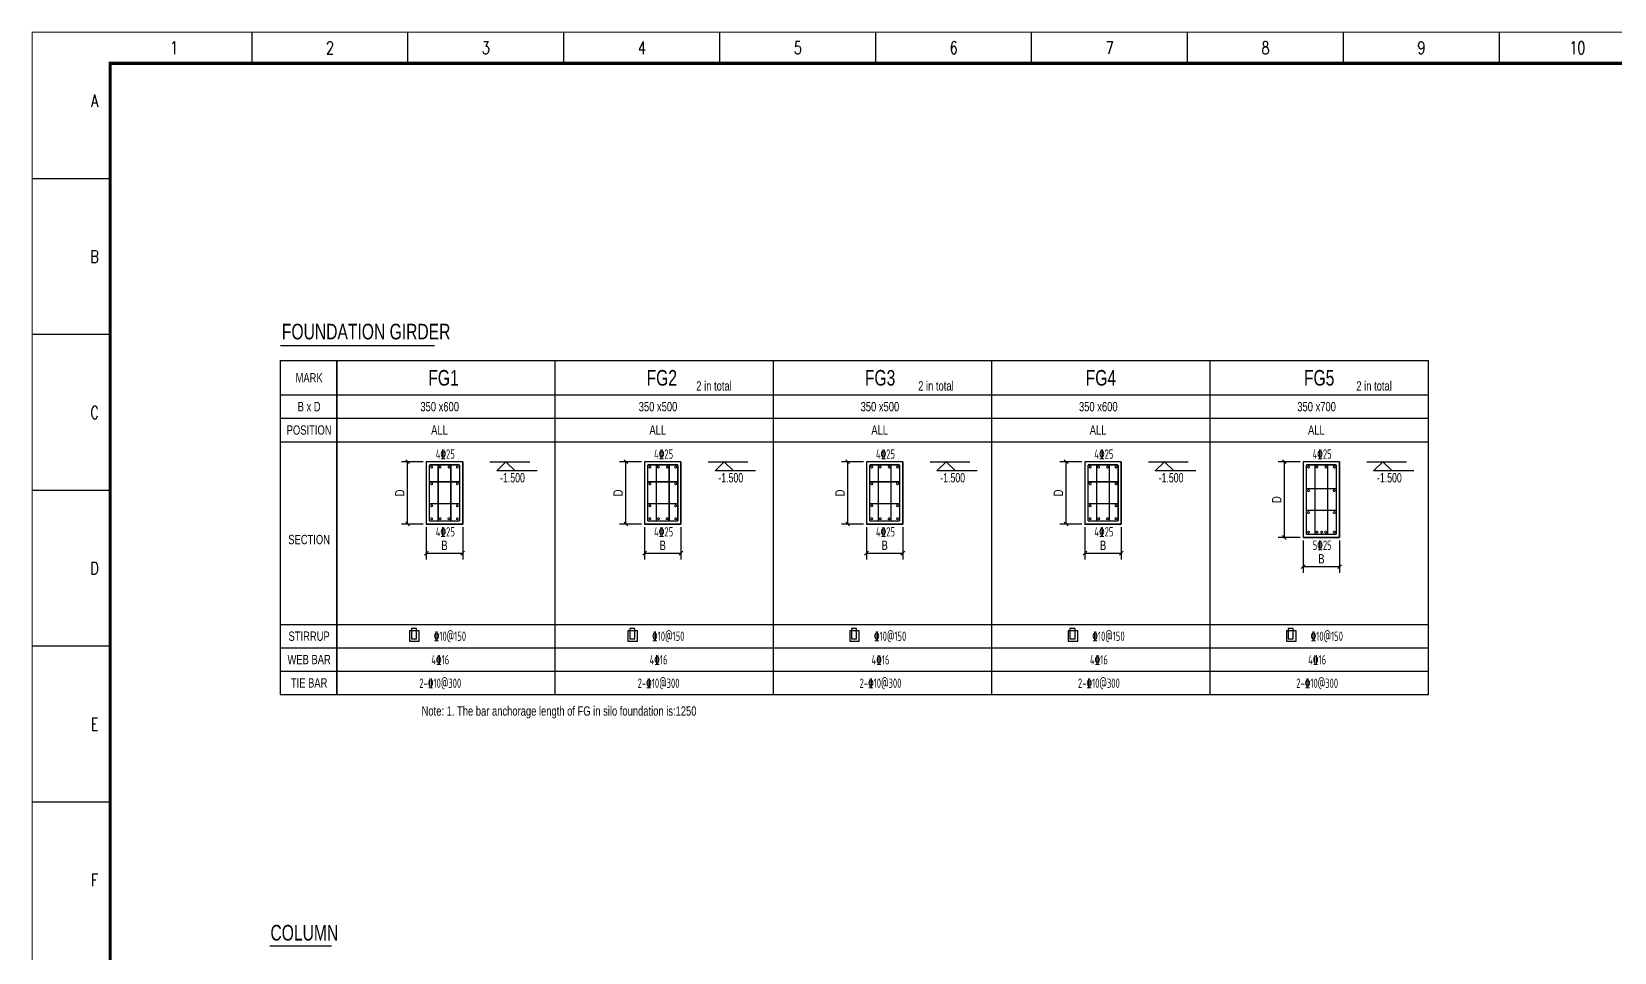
# Model space of a CAD drawing. Extents: x -84745 to 85, y -317996 to 13282.
# Drawn here: x -84050 to -33296, y -288100 to -258561 of the extents above; entities that cross this region are included whole.
import ezdxf
from ezdxf.enums import TextEntityAlignment as Align

# ---------------------------------------------------------------- set-up
doc = ezdxf.new("R2010")
doc.units = 0
doc.header["$LTSCALE"] = 2000
doc.header["$MEASUREMENT"] = 0
doc.layers.get('0').update_dxf_attribs({"linetype": 'CONTINUOUS'})
doc.layers.get('DEFPOINTS').update_dxf_attribs({"linetype": 'CONTINUOUS'})
for name, color, linetype in [('1', 3, 'CONTINUOUS'), ('4', 2, 'CONTINUOUS'), ('5', 7, 'CONTINUOUS'), ('6', 1, 'CONTINUOUS'), ('S_04', 2, 'CONTINUOUS'), ('TEXT', 7, 'CONTINUOUS'), ('TK', 1, 'CONTINUOUS')]:
    doc.layers.add(name, color=color, linetype=linetype)
doc.styles.add('FS', font='kstxt.shx', dxfattribs={"width": 0.75, "bigfont": 'kshz.shx'})
doc.styles.add('KS', font='kstxt.shx', dxfattribs={"width": 0.75, "bigfont": 'kshz.shx'})
doc.styles.add('TK-HZ', font='txt.shx', dxfattribs={"width": 0.8, "bigfont": 'hztxt.shx'})
doc.styles.add('样3', font='tssdeng.shx', dxfattribs={"width": 0.7, "height": 300, "bigfont": 'tssdchn.shx'})
doc.dimstyles.new('KSDIM1', dxfattribs={"dimtxt": 300, "dimasz": 120, "dimexe": 200, "dimexo": 100, "dimgap": 100, "dimtad": 1, "dimdec": 0, "dimzin": 14, "dimdsep": 46, "dimtxsty": 'KS', "dimblk1": 'OBLIQUE', "dimblk2": 'OBLIQUE', "dimsah": 1, "dimcen": -900, "dimclrd": 7, "dimclre": 7, "dimclrt": 2, "dimazin": 3, "dimtfac": 1, "dimtdec": 0, "dimtix": 1, "dimtmove": 2, "dimatfit": 2, "dimfxl": 1, "dimtolj": 1, "dimtzin": 14, "dimlwd": -3, "dimarcsym": 0})

# ---------------------------------------------------------------- blocks, each defined once
blk = doc.blocks.new('A1-1')
at = {"layer": 'TK', "color": 7}
for p, q in [((7050, 58400), (7050, 59400)), ((12050, 58400), (12050, 59400)), ((17050, 58400), (17050, 59400)), ((22050, 58400), (22050, 59400)), ((27050, 58400), (27050, 59400)), ((32050, 58400), (32050, 59400)), ((37050, 58400), (37050, 59400)), ((42050, 58400), (42050, 59400)), ((47050, 58400), (47050, 59400)), ((2500, 54700), (0, 54700)), ((2500, 49700), (0, 49700)), ((2500, 44700), (0, 44700)), ((2500, 39700), (0, 39700)), ((2500, 34700), (0, 34700))]:
    blk.add_line(p, q, dxfattribs=at)
for points, const_width in [([(0, 0), (84100, 0), (84100, 59400), (0, 59400)], 35), ([(2500, 1000), (83100, 1000), (83100, 58400), (2500, 58400)], 100)]:
    blk.add_lwpolyline(points, close=True, dxfattribs=dict(at, const_width=const_width))
at = {"layer": 'TK', "color": 7, "style": 'TK-HZ', "width": 0.75}
for s, p in [('1', (4550, 58900)), ('2', (9550, 58900)), ('3', (14550, 58900)), ('4', (19550, 58900)), ('5', (24550, 58900)), ('6', (29550, 58900)), ('7', (34550, 58900)), ('8', (39550, 58900)), ('9', (44550, 58900)), ('10', (49550, 58900)), ('A', (2000, 57200)), ('B', (2000, 52200)), ('C', (2000, 47200)), ('D', (2000, 42200)), ('E', (2000, 37200)), ('F', (2000, 32200))]:
    blk.add_text(s, height=400, dxfattribs=at).set_placement(p, align=Align.MIDDLE_CENTER)
blk = doc.blocks.new('_OBLIQUE')
at = {"color": 1}
blk.add_line((-0.5, -0.5), (0.5, 0.5), dxfattribs=at)
blk = doc.blocks.new('*D213')
at = {"color": 7, "lineweight": -2, "transparency": 16777216}
for p, q in [((-64394, -274459), (-64394, -275493)), ((-63227, -274459), (-63227, -275493))]:
    blk.add_line(p, q, dxfattribs=at)
at = {"color": 7, "lineweight": -3, "transparency": 16777216}
blk.add_line((-64394, -275293), (-63227, -275293), dxfattribs=at)
at = {"layer": 'DEFPOINTS', "color": 0, "transparency": 16777216}
for p in [(-64394, -274359), (-63227, -274359), (-63227, -275293)]:
    blk.add_point(p, dxfattribs=at)
at = {"color": 7, "linetype": 'ByBlock', "lineweight": -3, "transparency": 16777216, "xscale": 120, "yscale": 120, "zscale": 120, "rotation": 180}
blk.add_blockref('_OBLIQUE', (-64394, -275293), dxfattribs=at)
at = {"color": 7, "linetype": 'ByBlock', "lineweight": -3, "transparency": 16777216, "xscale": 120, "yscale": 120, "zscale": 120}
blk.add_blockref('_OBLIQUE', (-63227, -275293), dxfattribs=at)
at = {"color": 2, "transparency": 16777216, "insert": (-63811, -275043), "char_height": 300, "attachment_point": 5, "style": 'KS'}
blk.add_mtext('\\A1;B ', dxfattribs=at)
blk = doc.blocks.new('*D214')
at = {"color": 7, "lineweight": -2, "transparency": 16777216}
for p, q in [((-64494, -272359), (-65194, -272359)), ((-64494, -274359), (-65194, -274359))]:
    blk.add_line(p, q, dxfattribs=at)
at = {"color": 7, "lineweight": -3, "transparency": 16777216}
blk.add_line((-64994, -274359), (-64994, -272359), dxfattribs=at)
at = {"layer": 'DEFPOINTS', "color": 0, "transparency": 16777216}
for p in [(-64994, -272359), (-64394, -272359), (-64394, -274359)]:
    blk.add_point(p, dxfattribs=at)
at = {"color": 7, "linetype": 'ByBlock', "lineweight": -3, "transparency": 16777216, "xscale": 120, "yscale": 120, "zscale": 120}
for p, rotation in [((-64994, -272359), 90), ((-64994, -274359), 270)]:
    blk.add_blockref('_OBLIQUE', p, dxfattribs=dict(at, rotation=rotation))
at = {"color": 2, "transparency": 16777216, "insert": (-65244, -273359), "char_height": 300, "attachment_point": 5, "rotation": 90, "style": 'KS'}
blk.add_mtext('\\A1;D ', dxfattribs=at)
blk = doc.blocks.new('*D216')
at = {"color": 7, "lineweight": -2, "transparency": 16777216}
for p, q in [((-71394, -274459), (-71394, -275493)), ((-70228, -274459), (-70228, -275493))]:
    blk.add_line(p, q, dxfattribs=at)
at = {"color": 7, "lineweight": -3, "transparency": 16777216}
blk.add_line((-71394, -275293), (-70228, -275293), dxfattribs=at)
at = {"layer": 'DEFPOINTS', "color": 0, "transparency": 16777216}
for p in [(-71394, -274359), (-70228, -274359), (-70228, -275293)]:
    blk.add_point(p, dxfattribs=at)
at = {"color": 7, "linetype": 'ByBlock', "lineweight": -3, "transparency": 16777216, "xscale": 120, "yscale": 120, "zscale": 120, "rotation": 180}
blk.add_blockref('_OBLIQUE', (-71394, -275293), dxfattribs=at)
at = {"color": 7, "linetype": 'ByBlock', "lineweight": -3, "transparency": 16777216, "xscale": 120, "yscale": 120, "zscale": 120}
blk.add_blockref('_OBLIQUE', (-70228, -275293), dxfattribs=at)
at = {"color": 2, "transparency": 16777216, "insert": (-70811, -275043), "char_height": 300, "attachment_point": 5, "style": 'KS'}
blk.add_mtext('\\A1;B ', dxfattribs=at)
blk = doc.blocks.new('*D217')
at = {"color": 7, "lineweight": -2, "transparency": 16777216}
for p, q in [((-71494, -272359), (-72194, -272359)), ((-71494, -274359), (-72194, -274359))]:
    blk.add_line(p, q, dxfattribs=at)
at = {"color": 7, "lineweight": -3, "transparency": 16777216}
blk.add_line((-71994, -274359), (-71994, -272359), dxfattribs=at)
at = {"layer": 'DEFPOINTS', "color": 0, "transparency": 16777216}
for p in [(-71994, -272359), (-71394, -272359), (-71394, -274359)]:
    blk.add_point(p, dxfattribs=at)
at = {"color": 7, "linetype": 'ByBlock', "lineweight": -3, "transparency": 16777216, "xscale": 120, "yscale": 120, "zscale": 120}
for p, rotation in [((-71994, -272359), 90), ((-71994, -274359), 270)]:
    blk.add_blockref('_OBLIQUE', p, dxfattribs=dict(at, rotation=rotation))
at = {"color": 2, "transparency": 16777216, "insert": (-72244, -273359), "char_height": 300, "attachment_point": 5, "rotation": 90, "style": 'KS'}
blk.add_mtext('\\A1;D ', dxfattribs=at)
blk = doc.blocks.new('*D218')
at = {"color": 7, "lineweight": -2, "transparency": 16777216}
for p, q in [((-57278, -274459), (-57278, -275493)), ((-56112, -274459), (-56112, -275493))]:
    blk.add_line(p, q, dxfattribs=at)
at = {"color": 7, "lineweight": -3, "transparency": 16777216}
blk.add_line((-57278, -275293), (-56112, -275293), dxfattribs=at)
at = {"layer": 'DEFPOINTS', "color": 0, "transparency": 16777216}
for p in [(-57278, -274359), (-56112, -274359), (-56112, -275293)]:
    blk.add_point(p, dxfattribs=at)
at = {"color": 7, "linetype": 'ByBlock', "lineweight": -3, "transparency": 16777216, "xscale": 120, "yscale": 120, "zscale": 120, "rotation": 180}
blk.add_blockref('_OBLIQUE', (-57278, -275293), dxfattribs=at)
at = {"color": 7, "linetype": 'ByBlock', "lineweight": -3, "transparency": 16777216, "xscale": 120, "yscale": 120, "zscale": 120}
blk.add_blockref('_OBLIQUE', (-56112, -275293), dxfattribs=at)
at = {"color": 2, "transparency": 16777216, "insert": (-56695, -275043), "char_height": 300, "attachment_point": 5, "style": 'KS'}
blk.add_mtext('\\A1;B ', dxfattribs=at)
blk = doc.blocks.new('*D219')
at = {"color": 7, "lineweight": -2, "transparency": 16777216}
for p, q in [((-57378, -272359), (-58078, -272359)), ((-57378, -274359), (-58078, -274359))]:
    blk.add_line(p, q, dxfattribs=at)
at = {"color": 7, "lineweight": -3, "transparency": 16777216}
blk.add_line((-57878, -274359), (-57878, -272359), dxfattribs=at)
at = {"layer": 'DEFPOINTS', "color": 0, "transparency": 16777216}
for p in [(-57878, -272359), (-57278, -272359), (-57278, -274359)]:
    blk.add_point(p, dxfattribs=at)
at = {"color": 7, "linetype": 'ByBlock', "lineweight": -3, "transparency": 16777216, "xscale": 120, "yscale": 120, "zscale": 120}
for p, rotation in [((-57878, -272359), 90), ((-57878, -274359), 270)]:
    blk.add_blockref('_OBLIQUE', p, dxfattribs=dict(at, rotation=rotation))
at = {"color": 2, "transparency": 16777216, "insert": (-58128, -273359), "char_height": 300, "attachment_point": 5, "rotation": 90, "style": 'KS'}
blk.add_mtext('\\A1;D ', dxfattribs=at)
blk = doc.blocks.new('*D220')
at = {"color": 7, "lineweight": -2, "transparency": 16777216}
for p, q in [((-50275, -274459), (-50275, -275493)), ((-49108, -274459), (-49108, -275493))]:
    blk.add_line(p, q, dxfattribs=at)
at = {"color": 7, "lineweight": -3, "transparency": 16777216}
blk.add_line((-50275, -275293), (-49108, -275293), dxfattribs=at)
at = {"layer": 'DEFPOINTS', "color": 0, "transparency": 16777216}
for p in [(-50275, -274359), (-49108, -274359), (-49108, -275293)]:
    blk.add_point(p, dxfattribs=at)
at = {"color": 7, "linetype": 'ByBlock', "lineweight": -3, "transparency": 16777216, "xscale": 120, "yscale": 120, "zscale": 120, "rotation": 180}
blk.add_blockref('_OBLIQUE', (-50275, -275293), dxfattribs=at)
at = {"color": 7, "linetype": 'ByBlock', "lineweight": -3, "transparency": 16777216, "xscale": 120, "yscale": 120, "zscale": 120}
blk.add_blockref('_OBLIQUE', (-49108, -275293), dxfattribs=at)
at = {"color": 2, "transparency": 16777216, "insert": (-49692, -275043), "char_height": 300, "attachment_point": 5, "style": 'KS'}
blk.add_mtext('\\A1;B ', dxfattribs=at)
blk = doc.blocks.new('*D221')
at = {"color": 7, "lineweight": -2, "transparency": 16777216}
for p, q in [((-50375, -272359), (-51075, -272359)), ((-50375, -274359), (-51075, -274359))]:
    blk.add_line(p, q, dxfattribs=at)
at = {"color": 7, "lineweight": -3, "transparency": 16777216}
blk.add_line((-50875, -274359), (-50875, -272359), dxfattribs=at)
at = {"layer": 'DEFPOINTS', "color": 0, "transparency": 16777216}
for p in [(-50875, -272359), (-50275, -272359), (-50275, -274359)]:
    blk.add_point(p, dxfattribs=at)
at = {"color": 7, "linetype": 'ByBlock', "lineweight": -3, "transparency": 16777216, "xscale": 120, "yscale": 120, "zscale": 120}
for p, rotation in [((-50875, -272359), 90), ((-50875, -274359), 270)]:
    blk.add_blockref('_OBLIQUE', p, dxfattribs=dict(at, rotation=rotation))
at = {"color": 2, "transparency": 16777216, "insert": (-51125, -273359), "char_height": 300, "attachment_point": 5, "rotation": 90, "style": 'KS'}
blk.add_mtext('\\A1;D ', dxfattribs=at)
blk = doc.blocks.new('*D222')
at = {"color": 7, "lineweight": -2, "transparency": 16777216}
for p, q in [((-43275, -274891), (-43275, -275924)), ((-42108, -274891), (-42108, -275924))]:
    blk.add_line(p, q, dxfattribs=at)
at = {"color": 7, "lineweight": -3, "transparency": 16777216}
blk.add_line((-43275, -275724), (-42108, -275724), dxfattribs=at)
at = {"layer": 'DEFPOINTS', "color": 0, "transparency": 16777216}
for p in [(-43275, -274791), (-42108, -274791), (-42108, -275724)]:
    blk.add_point(p, dxfattribs=at)
at = {"color": 7, "linetype": 'ByBlock', "lineweight": -3, "transparency": 16777216, "xscale": 120, "yscale": 120, "zscale": 120, "rotation": 180}
blk.add_blockref('_OBLIQUE', (-43275, -275724), dxfattribs=at)
at = {"color": 7, "linetype": 'ByBlock', "lineweight": -3, "transparency": 16777216, "xscale": 120, "yscale": 120, "zscale": 120}
blk.add_blockref('_OBLIQUE', (-42108, -275724), dxfattribs=at)
at = {"color": 2, "transparency": 16777216, "insert": (-42691, -275474), "char_height": 300, "attachment_point": 5, "style": 'KS'}
blk.add_mtext('\\A1;B ', dxfattribs=at)
blk = doc.blocks.new('*D223')
at = {"color": 7, "lineweight": -2, "transparency": 16777216}
for p, q in [((-43375, -272359), (-44075, -272359)), ((-43375, -274791), (-44075, -274791))]:
    blk.add_line(p, q, dxfattribs=at)
at = {"color": 7, "lineweight": -3, "transparency": 16777216}
blk.add_line((-43875, -274791), (-43875, -272359), dxfattribs=at)
at = {"layer": 'DEFPOINTS', "color": 0, "transparency": 16777216}
for p in [(-43875, -272359), (-43275, -272359), (-43275, -274791)]:
    blk.add_point(p, dxfattribs=at)
at = {"color": 7, "linetype": 'ByBlock', "lineweight": -3, "transparency": 16777216, "xscale": 120, "yscale": 120, "zscale": 120}
for p, rotation in [((-43875, -272359), 90), ((-43875, -274791), 270)]:
    blk.add_blockref('_OBLIQUE', p, dxfattribs=dict(at, rotation=rotation))
at = {"color": 2, "transparency": 16777216, "insert": (-44125, -273575), "char_height": 300, "attachment_point": 5, "rotation": 90, "style": 'KS'}
blk.add_mtext('\\A1;D ', dxfattribs=at)

msp = doc.modelspace()

# ---------------------------------------------------------------- linework, layer by layer
for p, q in [((-76082.324, -269116.558), (-76082.324, -279830.083)), ((-76082.324, -269116.558), (-74260.078, -269116.558)), ((-74260.078, -269116.558), (-74260.078, -279830.083)), ((-74260.078, -269116.558), (-39258.234, -269116.558)), ((-74260.078, -279830.083), (-74260.078, -269116.558)), ((-67259.709, -279830.083), (-67259.709, -269116.558)), ((-60259.34, -279830.083), (-60259.34, -269116.558)), ((-53258.972, -279830.083), (-53258.972, -269116.558)), ((-46258.603, -279830.083), (-46258.603, -269116.558)), ((-39258.234, -279830.083), (-39258.234, -269116.558)), ((-76082.324, -270216.558), (-74260.078, -270216.558)), ((-74260.078, -270216.558), (-39258.234, -270216.558)), ((-76082.324, -270966.558), (-74260.078, -270966.558)), ((-74260.078, -270966.558), (-39258.234, -270966.558)), ((-76082.324, -271716.558), (-74260.078, -271716.558)), ((-74260.078, -271716.558), (-39258.234, -271716.558)), ((-76082.324, -277580.083), (-74260.078, -277580.083)), ((-74260.078, -277580.083), (-39258.234, -277580.083)), ((-76082.324, -278330.083), (-74260.078, -278330.083)), ((-74260.078, -278330.083), (-39258.234, -278330.083)), ((-76082.324, -279080.083), (-74260.078, -279080.083)), ((-74260.078, -279080.083), (-39258.234, -279080.083)), ((-76082.324, -279830.083), (-39258.234, -279830.083))]:
    msp.add_line(p, q)
at = {"ltscale": 20}
for points in [[(-69353.949, -272359.274), (-68079.478, -272359.274)], [(-67841.612, -272656.259), (-69135.582, -272656.259), (-68838.597, -272359.274), (-68541.612, -272656.259)], [(-62353.58, -272359.274), (-61079.11, -272359.274)], [(-60841.244, -272656.259), (-62135.213, -272656.259), (-61838.228, -272359.274), (-61541.244, -272656.259)], [(-55237.729, -272359.274), (-53963.258, -272359.274)], [(-53725.392, -272656.259), (-55019.362, -272656.259), (-54722.377, -272359.274), (-54425.392, -272656.259)], [(-48234.537, -272359.274), (-46960.067, -272359.274)], [(-46722.201, -272656.259), (-48016.17, -272656.259), (-47719.185, -272359.274), (-47422.201, -272656.259)], [(-41234.168, -272359.274), (-39959.698, -272359.274)], [(-39721.832, -272656.259), (-41015.802, -272656.259), (-40718.817, -272359.274), (-40421.832, -272656.259)]]:
    msp.add_lwpolyline(points, dxfattribs=at)
at = {"layer": '1', "ltscale": 20}
for p, q in [((-70227.756, -272359.274), (-71394.422, -272359.274)), ((-71394.422, -272359.274), (-71394.422, -274359.274)), ((-70227.756, -274359.274), (-70227.756, -272359.274)), ((-70227.756, -272359.274), (-70227.756, -274359.274)), ((-70227.756, -272359.274), (-70227.756, -274359.274)), ((-63227.387, -272359.274), (-64394.053, -272359.274)), ((-64394.053, -272359.274), (-64394.053, -274359.274)), ((-63227.387, -274359.274), (-63227.387, -272359.274)), ((-63227.387, -272359.274), (-63227.387, -274359.274)), ((-63227.387, -272359.274), (-63227.387, -274359.274)), ((-56111.536, -272359.274), (-57278.202, -272359.274)), ((-57278.202, -272359.274), (-57278.202, -274359.274)), ((-56111.536, -274359.274), (-56111.536, -272359.274)), ((-56111.536, -272359.274), (-56111.536, -274359.274)), ((-56111.536, -272359.274), (-56111.536, -274359.274)), ((-49108.344, -272359.274), (-50275.01, -272359.274)), ((-50275.01, -272359.274), (-50275.01, -274359.274)), ((-49108.344, -274359.274), (-49108.344, -272359.274)), ((-49108.344, -272359.274), (-49108.344, -274359.274)), ((-49108.344, -272359.274), (-49108.344, -274359.274)), ((-42107.975, -272359.274), (-43274.642, -272359.274)), ((-43274.642, -272359.274), (-43274.642, -274790.718)), ((-42107.975, -274790.718), (-42107.975, -272359.274)), ((-42107.975, -272359.274), (-42107.975, -274790.718)), ((-42107.975, -272359.274), (-42107.975, -274790.718)), ((-71394.422, -274359.274), (-70227.756, -274359.274)), ((-70227.756, -274359.274), (-71394.422, -274359.274)), ((-64394.053, -274359.274), (-63227.387, -274359.274)), ((-63227.387, -274359.274), (-64394.053, -274359.274)), ((-57278.202, -274359.274), (-56111.536, -274359.274)), ((-56111.536, -274359.274), (-57278.202, -274359.274)), ((-50275.01, -274359.274), (-49108.344, -274359.274)), ((-49108.344, -274359.274), (-50275.01, -274359.274)), ((-43274.642, -274790.718), (-42107.975, -274790.718)), ((-42107.975, -274790.718), (-43274.642, -274790.718))]:
    msp.add_line(p, q, dxfattribs=at)
at = {"layer": '4', "const_width": 45}
for points in [[(-76070.703, -268637.539), (-71120.703, -268637.539)], [(-76417.708, -287899.357), (-74426.827, -287899.357)]]:
    msp.add_lwpolyline(points, dxfattribs=at)
at = {"layer": '5'}
for points in [[(-71624.486, -277785.704), (-71930.348, -277785.704), (-71930.348, -278113.228), (-71624.486, -278113.228)], [(-71711.051, -277709.809), (-71872.463, -277709.809), (-71872.463, -278037.333), (-71711.051, -278037.333)], [(-64624.118, -277785.704), (-64929.98, -277785.704), (-64929.98, -278113.228), (-64624.118, -278113.228)], [(-64710.682, -277709.809), (-64872.095, -277709.809), (-64872.095, -278037.333), (-64710.682, -278037.333)], [(-57508.266, -277785.704), (-57814.128, -277785.704), (-57814.128, -278113.228), (-57508.266, -278113.228)], [(-57594.831, -277709.809), (-57756.243, -277709.809), (-57756.243, -278037.333), (-57594.831, -278037.333)], [(-50505.075, -277785.704), (-50810.937, -277785.704), (-50810.937, -278113.228), (-50505.075, -278113.228)], [(-50591.639, -277709.809), (-50753.052, -277709.809), (-50753.052, -278037.333), (-50591.639, -278037.333)], [(-43504.706, -277785.704), (-43810.568, -277785.704), (-43810.568, -278113.228), (-43504.706, -278113.228)], [(-43591.271, -277709.809), (-43752.683, -277709.809), (-43752.683, -278037.333), (-43591.271, -278037.333)]]:
    msp.add_lwpolyline(points, close=True, dxfattribs=at)
at = {"layer": '6', "ltscale": 20, "const_width": 45}
for points in [[(-71294.422, -272459.274), (-71294.422, -274259.274)], [(-70327.756, -272459.274), (-71294.422, -272459.274)], [(-71014.756, -272459.274), (-71014.756, -274259.274)], [(-70607.422, -272459.274), (-70607.422, -274259.274)], [(-70327.756, -274259.274), (-70327.756, -272459.274)], [(-64294.053, -272459.274), (-64294.053, -274259.274)], [(-63327.387, -272459.274), (-64294.053, -272459.274)], [(-64014.387, -272459.274), (-64014.387, -274259.274)], [(-63607.053, -272459.274), (-63607.053, -274259.274)], [(-63327.387, -274259.274), (-63327.387, -272459.274)], [(-57178.202, -272459.274), (-57178.202, -274259.274)], [(-56211.536, -272459.274), (-57178.202, -272459.274)], [(-56898.536, -272459.274), (-56898.536, -274259.274)], [(-56491.202, -272459.274), (-56491.202, -274259.274)], [(-56211.536, -274259.274), (-56211.536, -272459.274)], [(-50175.01, -272459.274), (-50175.01, -274259.274)], [(-49208.344, -272459.274), (-50175.01, -272459.274)], [(-49895.344, -272459.274), (-49895.344, -274259.274)], [(-49488.01, -272459.274), (-49488.01, -274259.274)], [(-49208.344, -274259.274), (-49208.344, -272459.274)], [(-43174.642, -272459.274), (-43174.642, -274690.718)], [(-42207.975, -272459.274), (-43174.642, -272459.274)], [(-42894.975, -272459.274), (-42894.975, -274690.718)], [(-42487.642, -272459.274), (-42487.642, -274690.718)], [(-42207.975, -274690.718), (-42207.975, -272459.274)], [(-71294.422, -274259.274), (-70327.756, -274259.274)], [(-64294.053, -274259.274), (-63327.387, -274259.274)], [(-57178.202, -274259.274), (-56211.536, -274259.274)], [(-50175.01, -274259.274), (-49208.344, -274259.274)], [(-43174.642, -274690.718), (-42207.975, -274690.718)]]:
    msp.add_lwpolyline(points, dxfattribs=at)
at = {"layer": '6', "const_width": 33.333}
for points in [[(-71253.486, -272530.91, 1), (-71193.486, -272530.91, 1)], [(-70986.345, -272530.91, 1), (-70926.345, -272530.91, 1)], [(-70635.832, -272530.91, -1), (-70695.832, -272530.91, -1)], [(-70368.692, -272530.91, -1), (-70428.692, -272530.91, -1)], [(-64253.117, -272530.91, 1), (-64193.117, -272530.91, 1)], [(-63985.977, -272530.91, 1), (-63925.977, -272530.91, 1)], [(-63635.464, -272530.91, -1), (-63695.464, -272530.91, -1)], [(-63368.323, -272530.91, -1), (-63428.323, -272530.91, -1)], [(-57137.266, -272530.91, 1), (-57077.266, -272530.91, 1)], [(-56870.125, -272530.91, 1), (-56810.125, -272530.91, 1)], [(-56519.613, -272530.91, -1), (-56579.613, -272530.91, -1)], [(-56252.472, -272530.91, -1), (-56312.472, -272530.91, -1)], [(-50134.074, -272530.91, 1), (-50074.074, -272530.91, 1)], [(-49866.933, -272530.91, 1), (-49806.933, -272530.91, 1)], [(-49516.421, -272530.91, -1), (-49576.421, -272530.91, -1)], [(-49249.28, -272530.91, -1), (-49309.28, -272530.91, -1)], [(-43133.705, -272530.91, 1), (-43073.705, -272530.91, 1)], [(-42866.565, -272530.91, 1), (-42806.565, -272530.91, 1)], [(-42516.052, -272530.91, -1), (-42576.052, -272530.91, -1)], [(-42248.912, -272530.91, -1), (-42308.912, -272530.91, -1)], [(-71253.486, -273067.038, -1), (-71193.486, -273067.038, -1)], [(-70368.692, -273067.038, 1), (-70428.692, -273067.038, 1)], [(-64253.117, -273067.038, -1), (-64193.117, -273067.038, -1)], [(-63368.323, -273067.038, 1), (-63428.323, -273067.038, 1)], [(-57137.266, -273067.038, -1), (-57077.266, -273067.038, -1)], [(-56252.472, -273067.038, 1), (-56312.472, -273067.038, 1)], [(-50134.074, -273067.038, -1), (-50074.074, -273067.038, -1)], [(-49249.28, -273067.038, 1), (-49309.28, -273067.038, 1)], [(-43133.705, -273286.296, -1), (-43073.705, -273286.296, -1)], [(-42248.912, -273286.296, 1), (-42308.912, -273286.296, 1)], [(-71253.486, -273771.131, 1), (-71193.486, -273771.131, 1)], [(-70368.692, -273771.131, -1), (-70428.692, -273771.131, -1)], [(-64253.117, -273771.131, 1), (-64193.117, -273771.131, 1)], [(-63368.323, -273771.131, -1), (-63428.323, -273771.131, -1)], [(-57137.266, -273771.131, 1), (-57077.266, -273771.131, 1)], [(-56252.472, -273771.131, -1), (-56312.472, -273771.131, -1)], [(-50134.074, -273771.131, 1), (-50074.074, -273771.131, 1)], [(-49249.28, -273771.131, -1), (-49309.28, -273771.131, -1)], [(-43133.705, -273990.39, 1), (-43073.705, -273990.39, 1)], [(-42248.912, -273990.39, -1), (-42308.912, -273990.39, -1)], [(-71253.486, -274187.638, -1), (-71193.486, -274187.638, -1)], [(-70979.374, -274187.638, -1), (-70919.374, -274187.638, -1)], [(-70642.804, -274187.638, 1), (-70702.804, -274187.638, 1)], [(-70368.692, -274187.638, 1), (-70428.692, -274187.638, 1)], [(-64253.117, -274187.638, -1), (-64193.117, -274187.638, -1)], [(-63979.005, -274187.638, -1), (-63919.005, -274187.638, -1)], [(-63642.435, -274187.638, 1), (-63702.435, -274187.638, 1)], [(-63368.323, -274187.638, 1), (-63428.323, -274187.638, 1)], [(-57137.266, -274187.638, -1), (-57077.266, -274187.638, -1)], [(-56863.154, -274187.638, -1), (-56803.154, -274187.638, -1)], [(-56526.584, -274187.638, 1), (-56586.584, -274187.638, 1)], [(-56252.472, -274187.638, 1), (-56312.472, -274187.638, 1)], [(-50134.074, -274187.638, -1), (-50074.074, -274187.638, -1)], [(-49859.962, -274187.638, -1), (-49799.962, -274187.638, -1)], [(-49523.392, -274187.638, 1), (-49583.392, -274187.638, 1)], [(-49249.28, -274187.638, 1), (-49309.28, -274187.638, 1)], [(-43133.705, -274619.082, -1), (-43073.705, -274619.082, -1)], [(-42859.594, -274619.082, -1), (-42799.594, -274619.082, -1)], [(-42649.077, -274619.082, 1), (-42709.077, -274619.082, 1)], [(-42523.023, -274619.082, 1), (-42583.023, -274619.082, 1)], [(-42248.912, -274619.082, 1), (-42308.912, -274619.082, 1)]]:
    msp.add_lwpolyline(points, format="xyb", close=True, dxfattribs=at)
at = {"layer": '6', "const_width": 45, "elevation": 0}
for points in [[(-71281.03, -273003.731), (-70331.447, -273003.731)], [(-64280.661, -273003.731), (-63331.079, -273003.731)], [(-57164.81, -273003.731), (-56215.227, -273003.731)], [(-50161.618, -273003.731), (-49212.035, -273003.731)], [(-43161.249, -273222.99), (-42211.667, -273222.99)], [(-71281.03, -273700.438), (-70331.447, -273700.438)], [(-64280.661, -273700.438), (-63331.079, -273700.438)], [(-57164.81, -273700.438), (-56215.227, -273700.438)], [(-50161.618, -273700.438), (-49212.035, -273700.438)], [(-43161.249, -273919.696), (-42211.667, -273919.696)]]:
    msp.add_lwpolyline(points, dxfattribs=at)

# ---------------------------------------------------------------- block references
at = {"layer": 'TK', "color": 7}
msp.add_blockref('A1-1', (-84032.181, -317978.064), dxfattribs=at)

# ---------------------------------------------------------------- texts
at = {"layer": '4', "style": 'FS', "width": 0.75}
for s, p in [('FOUNDATION GIRDER', (-76025.689, -268433.548)), ('COLUMN', (-76391.813, -287719.83))]:
    msp.add_text(s, height=500, dxfattribs=at).set_placement(p)
for s, p in [('FG1', (-70842.753, -269916.558)), ('FG2', (-63842.385, -269916.558)), ('FG3', (-56842.016, -269916.558)), ('FG4', (-49762.378, -269916.558)), ('FG5', (-42762.009, -269916.558))]:
    msp.add_text(s, height=500, dxfattribs=at).set_placement(p, align=Align.CENTER)
at = {"layer": '4', "color": 2, "style": '样3', "width": 0.7}
for s, p in [('4%%13225 ', (-70721.599, -272111.605)), ('4%%13225 ', (-63721.23, -272111.605)), ('4%%13225 ', (-56605.379, -272111.605)), ('4%%13225 ', (-49602.187, -272111.605)), ('4%%13225 ', (-42601.819, -272111.605)), ('4%%13225 ', (-70721.599, -274606.943)), ('4%%13225 ', (-63721.23, -274606.943)), ('4%%13225 ', (-56605.379, -274606.943)), ('4%%13225 ', (-49602.187, -274606.943)), ('5%%13225 ', (-42601.819, -275038.386))]:
    msp.add_text(s, height=300, dxfattribs=at).set_placement(p, align=Align.MIDDLE)
at = {"layer": '4', "style": '样3', "width": 0.7}
for s, p in [('%%13210@150', (-70636.823, -277955.083)), ('%%13210@150', (-63636.454, -277955.083)), ('%%13210@150', (-56520.603, -277955.083)), ('%%13210@150', (-49517.411, -277955.083)), ('%%13210@150', (-42517.042, -277955.083)), ('4%%13216', (-70945.699, -278712.979)), ('4%%13216', (-63945.33, -278712.979)), ('4%%13216', (-56829.479, -278712.979)), ('4%%13216', (-49826.287, -278712.979)), ('4%%13216', (-42825.918, -278712.979)), ('2-%%13210@300', (-70945.699, -279462.979)), ('2-%%13210@300', (-63945.33, -279462.979)), ('2-%%13210@300', (-56829.479, -279462.979)), ('2-%%13210@300', (-49826.287, -279462.979)), ('2-%%13210@300', (-42825.918, -279462.979))]:
    msp.add_text(s, height=300, dxfattribs=at).set_placement(p, align=Align.MIDDLE)
at = {"layer": 'S_04', "ltscale": 20, "style": 'KS', "width": 0.7}
for p in [(-69028.917, -272872.492), (-62028.548, -272872.492), (-54912.697, -272872.492), (-47909.505, -272872.492), (-40909.136, -272872.492)]:
    msp.add_text('-1.500', height=300, dxfattribs=at).set_placement(p, align=Align.MIDDLE_LEFT)
at = {"layer": 'S_04', "style": 'KS', "width": 0.75}
msp.add_text('Note: 1. The bar anchorage length of FG in silo foundation is:1250', height=300, dxfattribs=at).set_placement((-71544.778, -280506.417))
at = {"layer": 'TEXT', "color": 7, "style": 'KS', "width": 0.75}
for s, p in [('MARK', (-75151.675, -269666.558)), ('2 in total', (-62167.614, -269920.81)), ('2 in total', (-55051.762, -269920.81)), ('2 in total', (-41000.672, -269920.81)), ('B x D', (-75151.675, -270591.558)), ('350 x600', (-70964.251, -270591.558)), ('350 x500', (-63963.883, -270591.558)), ('350 x500', (-56848.031, -270591.558)), ('350 x600', (-49844.84, -270591.558)), ('350 x700', (-42844.471, -270591.558)), ('POSITION', (-75151.675, -271341.558)), ('ALL', (-70971.232, -271341.558)), ('ALL', (-63970.863, -271341.558)), ('ALL', (-56855.012, -271341.558)), ('ALL', (-49851.82, -271341.558)), ('ALL', (-42851.452, -271341.558)), ('SECTION', (-75151.675, -274855.524)), ('STIRRUP', (-75151.675, -277955.083)), ('WEB BAR', (-75151.675, -278705.083)), ('TIE BAR', (-75151.675, -279455.083))]:
    msp.add_text(s, height=300, dxfattribs=at).set_placement(p, align=Align.MIDDLE)

# ---------------------------------------------------------------- dimensions: what is measured, and where the dimension line sits
for base, p1, p2, picture, middle in [((-71994.422, -272359.274), (-71394.422, -274359.274), (-71394.422, -272359.274), '*D217', (-72244.422, -273359.274)), ((-64994.053, -272359.274), (-64394.053, -274359.274), (-64394.053, -272359.274), '*D214', (-65244.053, -273359.274)), ((-57878.202, -272359.274), (-57278.202, -274359.274), (-57278.202, -272359.274), '*D219', (-58128.202, -273359.274)), ((-50875.01, -272359.274), (-50275.01, -274359.274), (-50275.01, -272359.274), '*D221', (-51125.01, -273359.274)), ((-43874.642, -272359.274), (-43274.642, -274790.718), (-43274.642, -272359.274), '*D223', (-44124.642, -273574.996))]:
    dim = msp.add_linear_dim(base=base, p1=p1, p2=p2, angle=90, text='D ', dimstyle='KSDIM1', override={"dimlfac": 0.8})
    dim.commit()
    dim.dimension.update_dxf_attribs({"geometry": picture, "text_midpoint": middle})
for base, p1, p2, picture, middle in [((-70227.756, -275292.607), (-71394.422, -274359.274), (-70227.756, -274359.274), '*D216', (-70811.089, -275042.607)), ((-63227.387, -275292.607), (-64394.053, -274359.274), (-63227.387, -274359.274), '*D213', (-63810.72, -275042.607)), ((-56111.536, -275292.607), (-57278.202, -274359.274), (-56111.536, -274359.274), '*D218', (-56694.869, -275042.607)), ((-49108.344, -275292.607), (-50275.01, -274359.274), (-49108.344, -274359.274), '*D220', (-49691.677, -275042.607)), ((-42107.975, -275724.051), (-43274.642, -274790.718), (-42107.975, -274790.718), '*D222', (-42691.308, -275474.051))]:
    dim = msp.add_linear_dim(base=base, p1=p1, p2=p2, text='B ', dimstyle='KSDIM1', override={"dimlfac": 0.8})
    dim.commit()
    dim.dimension.update_dxf_attribs({"geometry": picture, "text_midpoint": middle})

doc.saveas('drawing.dxf')
